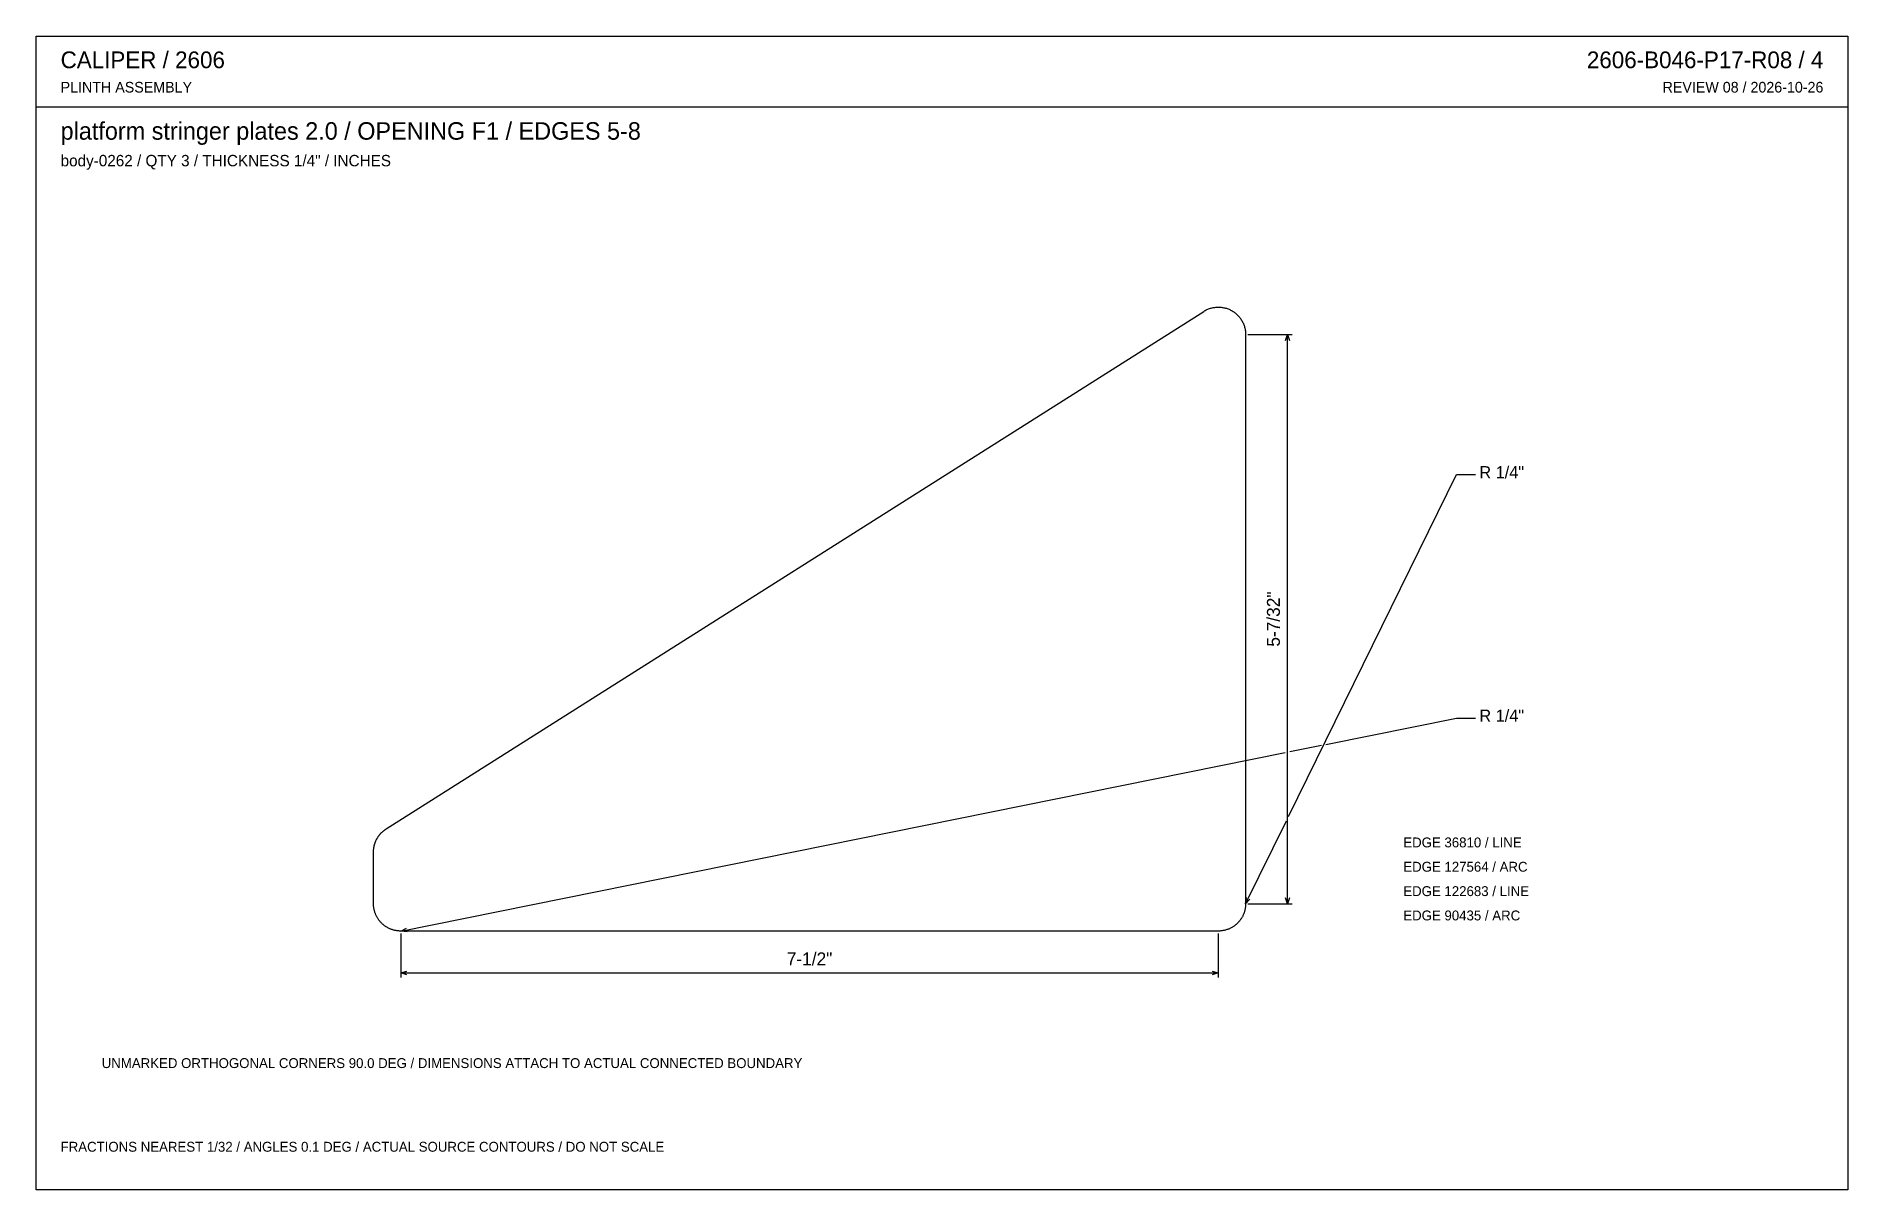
# Model space of a CAD drawing. Header units: inches. Extents: x 0.5 to 33.5, y 0.5 to 21.5.
import ezdxf
from ezdxf.enums import TextEntityAlignment as Align

# ---------------------------------------------------------------- set-up
doc = ezdxf.new("R2010")
doc.units = ezdxf.units.IN
doc.header["$MEASUREMENT"] = 0

msp = doc.modelspace()

# ---------------------------------------------------------------- linework, layer by layer
at = {"layer": 'ANNOTATION'}
for p, q in [((22.581, 16.086), (23.387, 16.086)), ((23.269, 15.975), (23.303, 16.086)), ((23.303, 5.692), (23.303, 16.086)), ((23.303, 16.086), (23.338, 15.975)), ((23.322, 7.284), (26.389, 13.528)), ((26.389, 13.528), (26.736, 13.528)), ((24.006, 8.602), (26.389, 9.083)), ((26.389, 9.083), (26.736, 9.083)), ((7.124, 5.194), (23.263, 8.452)), ((23.344, 8.469), (23.924, 8.586)), ((22.54, 5.692), (23.285, 7.209)), ((22.54, 5.692), (22.557, 5.807)), ((22.62, 5.776), (22.54, 5.692)), ((22.581, 5.692), (23.387, 5.692)), ((23.303, 5.692), (23.269, 5.803)), ((23.338, 5.803), (23.303, 5.692)), ((7.124, 5.194), (7.226, 5.25)), ((7.24, 5.182), (7.124, 5.194)), ((7.124, 5.153), (7.124, 4.347)), ((22.042, 5.153), (22.042, 4.347)), ((7.124, 4.431), (7.235, 4.465)), ((7.124, 4.431), (22.042, 4.431)), ((7.235, 4.396), (7.124, 4.431)), ((21.931, 4.465), (22.042, 4.431)), ((22.042, 4.431), (21.931, 4.396))]:
    msp.add_line(p, q, dxfattribs=at)
at = {"layer": 'OUTLINE'}
for p, q in [((0.472, 21.528), (33.528, 21.528)), ((0.472, 0.472), (0.472, 21.528)), ((33.528, 21.528), (33.528, 0.472)), ((0.472, 20.236), (33.528, 20.236)), ((21.805, 16.523), (21.82, 16.531)), ((21.82, 16.531), (21.835, 16.538)), ((21.835, 16.538), (21.85, 16.545)), ((21.85, 16.545), (21.865, 16.551)), ((21.865, 16.551), (21.881, 16.556)), ((21.881, 16.556), (21.897, 16.561)), ((21.897, 16.561), (21.912, 16.566)), ((21.912, 16.566), (21.929, 16.57)), ((21.929, 16.57), (21.945, 16.574)), ((21.945, 16.574), (21.961, 16.577)), ((21.961, 16.577), (21.977, 16.579)), ((21.977, 16.579), (21.994, 16.581)), ((21.994, 16.581), (22.011, 16.582)), ((22.011, 16.582), (22.027, 16.583)), ((22.027, 16.583), (22.044, 16.583)), ((22.044, 16.583), (22.06, 16.583)), ((22.06, 16.583), (22.077, 16.582)), ((22.077, 16.582), (22.093, 16.581)), ((22.093, 16.581), (22.11, 16.579)), ((22.11, 16.579), (22.126, 16.576)), ((22.126, 16.576), (22.143, 16.573)), ((22.143, 16.573), (22.159, 16.57)), ((22.159, 16.57), (22.175, 16.565)), ((22.175, 16.565), (22.191, 16.561)), ((22.191, 16.561), (22.206, 16.555)), ((22.206, 16.555), (22.222, 16.55)), ((22.222, 16.55), (22.237, 16.543)), ((22.237, 16.543), (22.253, 16.537)), ((22.253, 16.537), (22.267, 16.529)), ((22.267, 16.529), (22.282, 16.522)), ((6.858, 7.059), (21.776, 16.506)), ((21.776, 16.506), (21.79, 16.515)), ((21.79, 16.515), (21.805, 16.523)), ((22.282, 16.522), (22.297, 16.513)), ((22.297, 16.513), (22.311, 16.505)), ((22.311, 16.505), (22.324, 16.496)), ((22.324, 16.496), (22.338, 16.486)), ((22.338, 16.486), (22.351, 16.476)), ((22.351, 16.476), (22.364, 16.465)), ((22.364, 16.465), (22.376, 16.454)), ((22.376, 16.454), (22.389, 16.443)), ((22.389, 16.443), (22.4, 16.431)), ((22.4, 16.431), (22.412, 16.419)), ((22.412, 16.419), (22.422, 16.407)), ((22.422, 16.407), (22.433, 16.394)), ((22.433, 16.394), (22.443, 16.381)), ((22.443, 16.381), (22.453, 16.367)), ((22.453, 16.367), (22.462, 16.353)), ((22.462, 16.353), (22.47, 16.339)), ((22.47, 16.339), (22.479, 16.325)), ((22.479, 16.325), (22.486, 16.31)), ((22.486, 16.31), (22.494, 16.295)), ((22.494, 16.295), (22.5, 16.28)), ((22.5, 16.28), (22.506, 16.264)), ((22.506, 16.264), (22.512, 16.249)), ((22.512, 16.249), (22.517, 16.233)), ((22.517, 16.233), (22.522, 16.217)), ((22.522, 16.217), (22.526, 16.201)), ((22.526, 16.201), (22.53, 16.185)), ((22.53, 16.185), (22.533, 16.169)), ((22.533, 16.169), (22.535, 16.152)), ((22.535, 16.152), (22.537, 16.136)), ((22.537, 16.136), (22.538, 16.119)), ((22.538, 16.119), (22.539, 16.103)), ((22.539, 16.103), (22.54, 16.086)), ((22.54, 16.086), (22.54, 5.692)), ((6.727, 6.938), (6.732, 6.944)), ((6.732, 6.944), (6.736, 6.95)), ((6.736, 6.95), (6.741, 6.956)), ((6.741, 6.956), (6.746, 6.962)), ((6.746, 6.962), (6.752, 6.968)), ((6.752, 6.968), (6.757, 6.974)), ((6.757, 6.974), (6.762, 6.98)), ((6.762, 6.98), (6.767, 6.985)), ((6.767, 6.985), (6.773, 6.991)), ((6.773, 6.991), (6.779, 6.996)), ((6.779, 6.996), (6.784, 7.002)), ((6.784, 7.002), (6.79, 7.007)), ((6.79, 7.007), (6.796, 7.012)), ((6.796, 7.012), (6.802, 7.017)), ((6.802, 7.017), (6.808, 7.022)), ((6.808, 7.022), (6.814, 7.027)), ((6.814, 7.027), (6.82, 7.032)), ((6.82, 7.032), (6.826, 7.037)), ((6.826, 7.037), (6.832, 7.042)), ((6.832, 7.042), (6.839, 7.046)), ((6.839, 7.046), (6.845, 7.051)), ((6.845, 7.051), (6.852, 7.055)), ((6.852, 7.055), (6.858, 7.059)), ((6.627, 6.655), (6.628, 6.662)), ((6.627, 6.647), (6.627, 6.655)), ((6.627, 6.639), (6.627, 6.647)), ((6.627, 5.692), (6.627, 6.639)), ((6.628, 6.67), (6.629, 6.678)), ((6.628, 6.662), (6.628, 6.67)), ((6.629, 6.686), (6.63, 6.694)), ((6.629, 6.678), (6.629, 6.686)), ((6.63, 6.694), (6.631, 6.701)), ((6.631, 6.701), (6.632, 6.709)), ((6.632, 6.709), (6.633, 6.717)), ((6.633, 6.717), (6.634, 6.725)), ((6.634, 6.725), (6.636, 6.732)), ((6.636, 6.732), (6.637, 6.74)), ((6.637, 6.74), (6.639, 6.748)), ((6.639, 6.748), (6.641, 6.755)), ((6.641, 6.755), (6.643, 6.763)), ((6.643, 6.763), (6.645, 6.77)), ((6.645, 6.77), (6.647, 6.778)), ((6.647, 6.778), (6.649, 6.785)), ((6.649, 6.785), (6.651, 6.793)), ((6.651, 6.793), (6.654, 6.8)), ((6.654, 6.8), (6.657, 6.808)), ((6.657, 6.808), (6.659, 6.815)), ((6.659, 6.815), (6.662, 6.822)), ((6.662, 6.822), (6.665, 6.829)), ((6.665, 6.829), (6.668, 6.837)), ((6.668, 6.837), (6.671, 6.844)), ((6.671, 6.844), (6.674, 6.851)), ((6.674, 6.851), (6.678, 6.858)), ((6.678, 6.858), (6.681, 6.865)), ((6.681, 6.865), (6.685, 6.872)), ((6.685, 6.872), (6.689, 6.879)), ((6.689, 6.879), (6.693, 6.886)), ((6.693, 6.886), (6.696, 6.892)), ((6.696, 6.892), (6.7, 6.899)), ((6.7, 6.899), (6.705, 6.906)), ((6.705, 6.906), (6.709, 6.912)), ((6.709, 6.912), (6.713, 6.919)), ((6.713, 6.919), (6.718, 6.925)), ((6.718, 6.925), (6.722, 6.932)), ((6.722, 6.932), (6.727, 6.938)), ((6.627, 5.68), (6.627, 5.692)), ((6.628, 5.667), (6.627, 5.68)), ((6.628, 5.655), (6.628, 5.667)), ((6.629, 5.643), (6.628, 5.655)), ((6.631, 5.631), (6.629, 5.643)), ((6.632, 5.619), (6.631, 5.631)), ((22.536, 5.631), (22.534, 5.619)), ((22.537, 5.643), (22.536, 5.631)), ((22.538, 5.655), (22.537, 5.643)), ((22.539, 5.667), (22.538, 5.655)), ((22.54, 5.692), (22.539, 5.68)), ((22.539, 5.68), (22.539, 5.667)), ((6.634, 5.607), (6.632, 5.619)), ((6.637, 5.595), (6.634, 5.607)), ((6.639, 5.583), (6.637, 5.595)), ((6.642, 5.571), (6.639, 5.583)), ((6.645, 5.559), (6.642, 5.571)), ((6.648, 5.547), (6.645, 5.559)), ((6.652, 5.536), (6.648, 5.547)), ((6.656, 5.524), (6.652, 5.536)), ((6.66, 5.513), (6.656, 5.524)), ((6.665, 5.501), (6.66, 5.513)), ((6.67, 5.49), (6.665, 5.501)), ((6.675, 5.479), (6.67, 5.49)), ((6.68, 5.468), (6.675, 5.479)), ((6.686, 5.457), (6.68, 5.468)), ((6.692, 5.447), (6.686, 5.457)), ((6.698, 5.436), (6.692, 5.447)), ((6.704, 5.426), (6.698, 5.436)), ((6.711, 5.415), (6.704, 5.426)), ((6.718, 5.405), (6.711, 5.415)), ((6.725, 5.395), (6.718, 5.405)), ((6.732, 5.386), (6.725, 5.395)), ((6.74, 5.376), (6.732, 5.386)), ((6.748, 5.367), (6.74, 5.376)), ((6.756, 5.358), (6.748, 5.367)), ((6.764, 5.349), (6.756, 5.358)), ((6.773, 5.34), (6.764, 5.349)), ((6.781, 5.332), (6.773, 5.34)), ((6.79, 5.323), (6.781, 5.332)), ((6.8, 5.315), (6.79, 5.323)), ((6.809, 5.307), (6.8, 5.315)), ((6.818, 5.3), (6.809, 5.307)), ((6.828, 5.292), (6.818, 5.3)), ((6.838, 5.285), (6.828, 5.292)), ((22.339, 5.292), (22.329, 5.285)), ((22.348, 5.3), (22.339, 5.292)), ((22.358, 5.307), (22.348, 5.3)), ((22.367, 5.315), (22.358, 5.307)), ((22.376, 5.323), (22.367, 5.315)), ((22.385, 5.332), (22.376, 5.323)), ((22.394, 5.34), (22.385, 5.332)), ((22.402, 5.349), (22.394, 5.34)), ((22.411, 5.358), (22.402, 5.349)), ((22.419, 5.367), (22.411, 5.358)), ((22.427, 5.376), (22.419, 5.367)), ((22.434, 5.386), (22.427, 5.376)), ((22.442, 5.395), (22.434, 5.386)), ((22.449, 5.405), (22.442, 5.395)), ((22.456, 5.415), (22.449, 5.405)), ((22.462, 5.426), (22.456, 5.415)), ((22.469, 5.436), (22.462, 5.426)), ((22.475, 5.447), (22.469, 5.436)), ((22.481, 5.457), (22.475, 5.447)), ((22.487, 5.468), (22.481, 5.457)), ((22.492, 5.479), (22.487, 5.468)), ((22.497, 5.49), (22.492, 5.479)), ((22.502, 5.501), (22.497, 5.49)), ((22.506, 5.513), (22.502, 5.501)), ((22.511, 5.524), (22.506, 5.513)), ((22.515, 5.536), (22.511, 5.524)), ((22.518, 5.547), (22.515, 5.536)), ((22.522, 5.559), (22.518, 5.547)), ((22.525, 5.571), (22.522, 5.559)), ((22.528, 5.583), (22.525, 5.571)), ((22.53, 5.595), (22.528, 5.583)), ((22.532, 5.607), (22.53, 5.595)), ((22.534, 5.619), (22.532, 5.607)), ((6.848, 5.278), (6.838, 5.285)), ((6.858, 5.272), (6.848, 5.278)), ((6.869, 5.265), (6.858, 5.272)), ((6.879, 5.259), (6.869, 5.265)), ((6.89, 5.253), (6.879, 5.259)), ((6.901, 5.248), (6.89, 5.253)), ((6.912, 5.242), (6.901, 5.248)), ((6.923, 5.237), (6.912, 5.242)), ((6.934, 5.232), (6.923, 5.237)), ((6.945, 5.228), (6.934, 5.232)), ((6.957, 5.224), (6.945, 5.228)), ((6.968, 5.22), (6.957, 5.224)), ((6.98, 5.216), (6.968, 5.22)), ((6.992, 5.212), (6.98, 5.216)), ((7.004, 5.209), (6.992, 5.212)), ((7.015, 5.207), (7.004, 5.209)), ((7.027, 5.204), (7.015, 5.207)), ((7.039, 5.202), (7.027, 5.204)), ((7.051, 5.2), (7.039, 5.202)), ((7.063, 5.198), (7.051, 5.2)), ((7.076, 5.197), (7.063, 5.198)), ((7.088, 5.196), (7.076, 5.197)), ((7.1, 5.195), (7.088, 5.196)), ((7.112, 5.195), (7.1, 5.195)), ((7.124, 5.194), (7.112, 5.195)), ((22.042, 5.194), (7.124, 5.194)), ((22.055, 5.195), (22.042, 5.194)), ((22.067, 5.195), (22.055, 5.195)), ((22.079, 5.196), (22.067, 5.195)), ((22.091, 5.197), (22.079, 5.196)), ((22.103, 5.198), (22.091, 5.197)), ((22.115, 5.2), (22.103, 5.198)), ((22.127, 5.202), (22.115, 5.2)), ((22.139, 5.204), (22.127, 5.202)), ((22.151, 5.207), (22.139, 5.204)), ((22.163, 5.209), (22.151, 5.207)), ((22.175, 5.212), (22.163, 5.209)), ((22.187, 5.216), (22.175, 5.212)), ((22.198, 5.22), (22.187, 5.216)), ((22.21, 5.224), (22.198, 5.22)), ((22.221, 5.228), (22.21, 5.224)), ((22.233, 5.232), (22.221, 5.228)), ((22.244, 5.237), (22.233, 5.232)), ((22.255, 5.242), (22.244, 5.237)), ((22.266, 5.248), (22.255, 5.242)), ((22.277, 5.253), (22.266, 5.248)), ((22.287, 5.259), (22.277, 5.253)), ((22.298, 5.265), (22.287, 5.259)), ((22.308, 5.272), (22.298, 5.265)), ((22.319, 5.278), (22.308, 5.272)), ((22.329, 5.285), (22.319, 5.278)), ((33.528, 0.472), (0.472, 0.472))]:
    msp.add_line(p, q, dxfattribs=at)

# ---------------------------------------------------------------- texts
at = {"layer": 'ANNOTATION'}
for s, height, p in [('CALIPER / 2606', 0.30556, (0.917, 20.944)), ('PLINTH ASSEMBLY', 0.19444, (0.917, 20.5)), ('platform stringer plates 2.0 / OPENING F1 / EDGES 5-8', 0.31944, (0.917, 19.639)), ('body-0262 / QTY 3 / THICKNESS 1/4" / INCHES', 0.20833, (0.917, 19.153)), ('R 1/4"', 0.2222, (26.806, 13.458)), ('R 1/4"', 0.2222, (26.806, 9.014)), ('EDGE 36810 / LINE', 0.18056, (25.417, 6.722)), ('EDGE 127564 / ARC', 0.18056, (25.417, 6.278)), ('EDGE 122683 / LINE', 0.18056, (25.417, 5.833)), ('EDGE 90435 / ARC', 0.18056, (25.417, 5.389)), ('UNMARKED ORTHOGONAL CORNERS 90.0 DEG / DIMENSIONS ATTACH TO ACTUAL CONNECTED BOUNDARY', 0.18056, (1.667, 2.694)), ('FRACTIONS NEAREST 1/32 / ANGLES 0.1 DEG / ACTUAL SOURCE CONTOURS / DO NOT SCALE', 0.18056, (0.917, 1.167))]:
    msp.add_text(s, height=height, dxfattribs=at).set_placement(p)
for s, height, p in [('2606-B046-P17-R08 / 4', 0.30556, (33.083, 20.944)), ('REVIEW 08 / 2026-10-26', 0.19444, (33.083, 20.5))]:
    msp.add_text(s, height=height, dxfattribs=at).set_placement(p, align=Align.RIGHT)
msp.add_text('5-7/32"', height=0.2361, rotation=90, dxfattribs=at).set_placement((23.165, 10.889), align=Align.CENTER)
msp.add_text('7-1/2"', height=0.2361, dxfattribs=at).set_placement((14.583, 4.569), align=Align.CENTER)

doc.saveas('drawing.dxf')
